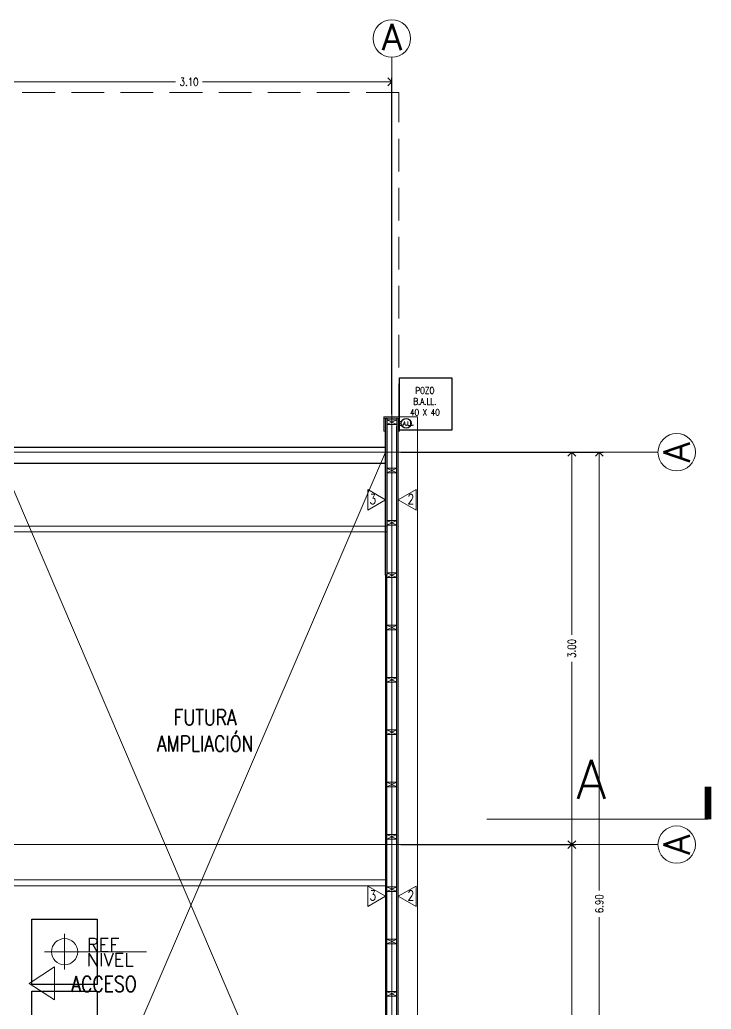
# Model space of a CAD drawing. Header units: inches. Extents: x 10.8 to 60.4, y 12.2 to 79.7.
# Drawn here: x 29.41 to 34.7, y 17.88 to 25.44 of the extents above; entities that cross this region are included whole.
import ezdxf
from ezdxf.enums import TextEntityAlignment as Align

# ---------------------------------------------------------------- set-up
doc = ezdxf.new("R2010")
doc.units = ezdxf.units.IN
doc.header["$MEASUREMENT"] = 0
doc.linetypes.add('HIDDEN', pattern=[0.375, 0.25, -0.125])
doc.layers.get('DEFPOINTS').update_dxf_attribs({"color": 210})
for name, color, linetype, lineweight in [('A-ANNO-DIMS', 3, 'Continuous', 18), ('A-ANNO-SYMB', 3, 'Continuous', 18), ('A-ANNO-TEXT', 3, 'Continuous', 18), ('A-DETL-MBND', 3, 'Continuous', 18), ('A-DETL-MCUT', 4, 'Continuous', 25), ('A-ELEV-IDEN', 3, 'Continuous', 18), ('A-ELEV-MBE2', 4, 'Continuous', 25), ('A-WALL-PATT', 8, 'Continuous', 18), ('A-WALL-STUD', 3, 'Continuous', 18)]:
    doc.layers.add(name, color=color, linetype=linetype, lineweight=lineweight)
doc.styles.add('E-ROMANS', font='romans.shx', dxfattribs={"width": 0.8})
doc.dimstyles.new('E-0050_ARW_12', dxfattribs={"dimscale": 0.001, "dimtxt": 60, "dimasz": 60, "dimexe": 30, "dimexo": 20, "dimgap": 30, "dimtad": 0, "dimzin": 0, "dimdsep": 46, "dimtxsty": 'E-ROMANS', "dimblk": 'OPEN90', "dimcen": 30, "dimclrd": 256, "dimclre": 256, "dimclrt": 256, "dimadec": 0, "dimazin": 0, "dimtfac": 1, "dimtmove": 1, "dimatfit": 3, "dimldrblk": 'OPEN90', "dimfxl": 1, "dimtfill": 1, "dimtolj": 1, "dimtzin": 0, "dimlwd": -1, "dimarcsym": 0})

# ---------------------------------------------------------------- blocks, each defined once
blk = doc.blocks.new('_Open90')
at = {"color": 0, "linetype": 'ByBlock', "lineweight": -2}
for p, q in [((0, 0), (-1, 0)), ((-0.5, 0.5), (0, 0)), ((0, 0), (-0.5, -0.5))]:
    blk.add_line(p, q, dxfattribs=at)
blk = doc.blocks.new('*D882')
at = {"layer": 'A-ANNO-DIMS', "lineweight": -2, "transparency": 16777216}
for p, q in [((29.1594, 21.9884), (29.1594, 24.9935)), ((32.2564, 22.4245), (32.2564, 24.9935))]:
    blk.add_line(p, q, dxfattribs=at)
at = {"layer": 'A-ANNO-DIMS', "transparency": 16777216}
for p, q in [((29.2194, 24.9635), (30.6048, 24.9635)), ((32.1964, 24.9635), (30.8111, 24.9635))]:
    blk.add_line(p, q, dxfattribs=at)
at = {"layer": 'DEFPOINTS', "color": 0, "transparency": 16777216}
for p in [(32.2564, 24.9635), (32.2564, 22.4045), (29.1594, 21.9684)]:
    blk.add_point(p, dxfattribs=at)
at = {"layer": 'A-ANNO-DIMS', "transparency": 16777216, "xscale": 0.06, "yscale": 0.06, "zscale": 0.06, "rotation": 180}
blk.add_blockref('_Open90', (29.1594, 24.9635), dxfattribs=at)
at = {"layer": 'A-ANNO-DIMS', "transparency": 16777216, "xscale": 0.06, "yscale": 0.06, "zscale": 0.06}
blk.add_blockref('_Open90', (32.2564, 24.9635), dxfattribs=at)
at = {"layer": 'A-ANNO-DIMS', "transparency": 16777216, "insert": (30.7079, 24.9635), "char_height": 0.06, "attachment_point": 5, "style": 'E-ROMANS', "bg_fill": 3, "box_fill_scale": 1.25, "bg_fill_color": 256, "bg_fill_true_color": 13158600, "bg_fill_transparency": 0}
blk.add_mtext('\\A1;3.10', dxfattribs=at)
blk = doc.blocks.new('*D1060')
at = {"layer": 'A-ANNO-DIMS', "lineweight": -2, "transparency": 16777216}
for p, q in [((32.325, 22.1329), (33.6605, 22.1329)), ((32.325, 19.1339), (33.6605, 19.1339))]:
    blk.add_line(p, q, dxfattribs=at)
at = {"layer": 'A-ANNO-DIMS', "transparency": 16777216}
for p, q in [((33.6305, 22.0729), (33.6305, 20.7365)), ((33.6305, 19.1939), (33.6305, 20.5303))]:
    blk.add_line(p, q, dxfattribs=at)
at = {"layer": 'DEFPOINTS', "color": 0, "transparency": 16777216}
for p in [(32.305, 22.1329), (32.305, 19.1339), (33.6305, 19.1339)]:
    blk.add_point(p, dxfattribs=at)
at = {"layer": 'A-ANNO-DIMS', "transparency": 16777216, "xscale": 0.06, "yscale": 0.06, "zscale": 0.06}
for p, rotation in [((33.6305, 22.1329), 90), ((33.6305, 19.1339), 270)]:
    blk.add_blockref('_Open90', p, dxfattribs=dict(at, rotation=rotation))
at = {"layer": 'A-ANNO-DIMS', "transparency": 16777216, "insert": (33.6305, 20.6334), "char_height": 0.06, "attachment_point": 5, "rotation": 90, "style": 'E-ROMANS', "bg_fill": 3, "box_fill_scale": 1.25, "bg_fill_color": 256, "bg_fill_true_color": 13158600, "bg_fill_transparency": 0}
blk.add_mtext('\\A1;3.00', dxfattribs=at)
blk = doc.blocks.new('*D1061')
at = {"layer": 'A-ANNO-DIMS', "lineweight": -2, "transparency": 16777216}
for p, q in [((32.325, 19.1339), (33.6605, 19.1339)), ((32.3251, 15.2309), (33.6605, 15.2309))]:
    blk.add_line(p, q, dxfattribs=at)
at = {"layer": 'A-ANNO-DIMS', "transparency": 16777216}
for p, q in [((33.6305, 19.0739), (33.6305, 17.2856)), ((33.6305, 15.2909), (33.6305, 17.0793))]:
    blk.add_line(p, q, dxfattribs=at)
at = {"layer": 'DEFPOINTS', "color": 0, "transparency": 16777216}
for p in [(32.305, 19.1339), (32.3051, 15.2309), (33.6305, 15.2309)]:
    blk.add_point(p, dxfattribs=at)
at = {"layer": 'A-ANNO-DIMS', "transparency": 16777216, "xscale": 0.06, "yscale": 0.06, "zscale": 0.06}
for p, rotation in [((33.6305, 19.1339), 90), ((33.6305, 15.2309), 270)]:
    blk.add_blockref('_Open90', p, dxfattribs=dict(at, rotation=rotation))
at = {"layer": 'A-ANNO-DIMS', "transparency": 16777216, "insert": (33.6305, 17.1824), "char_height": 0.06, "attachment_point": 5, "rotation": 90, "style": 'E-ROMANS', "bg_fill": 3, "box_fill_scale": 1.25, "bg_fill_color": 256, "bg_fill_true_color": 13158600, "bg_fill_transparency": 0}
blk.add_mtext('\\A1;3.90', dxfattribs=at)
blk = doc.blocks.new('*D1062')
at = {"layer": 'A-ANNO-DIMS', "lineweight": -2, "transparency": 16777216}
for p, q in [((32.325, 22.1329), (33.8708, 22.1329)), ((32.325, 15.2309), (33.8708, 15.2309))]:
    blk.add_line(p, q, dxfattribs=at)
at = {"layer": 'A-ANNO-DIMS', "transparency": 16777216}
for p, q in [((33.8408, 22.0729), (33.8408, 18.7839)), ((33.8408, 15.2909), (33.8408, 18.5799))]:
    blk.add_line(p, q, dxfattribs=at)
at = {"layer": 'DEFPOINTS', "color": 0, "transparency": 16777216}
for p in [(32.305, 22.1329), (32.305, 15.2309), (33.8408, 15.2309)]:
    blk.add_point(p, dxfattribs=at)
at = {"layer": 'A-ANNO-DIMS', "transparency": 16777216, "xscale": 0.06, "yscale": 0.06, "zscale": 0.06}
for p, rotation in [((33.8408, 22.1329), 90), ((33.8408, 15.2309), 270)]:
    blk.add_blockref('_Open90', p, dxfattribs=dict(at, rotation=rotation))
at = {"layer": 'A-ANNO-DIMS', "transparency": 16777216, "insert": (33.8408, 18.6819), "char_height": 0.06, "attachment_point": 5, "rotation": 90, "style": 'E-ROMANS', "bg_fill": 3, "box_fill_scale": 1.25, "bg_fill_color": 256, "bg_fill_true_color": 13158600, "bg_fill_transparency": 0}
blk.add_mtext('\\A1;6.90', dxfattribs=at)

msp = doc.modelspace()

# ---------------------------------------------------------------- linework, layer by layer
at = {"layer": 'A-ANNO-SYMB'}
for p, q in [((32.2564, 13.8788), (32.2564, 25.1522)), ((34.2889, 22.1329), (11.4546, 22.1329)), ((34.2889, 19.1339), (11.4546, 19.1339)), ((29.757, 18.179), (29.757, 18.4508)), ((29.6025, 18.3149), (30.3836, 18.3149))]:
    msp.add_line(p, q, dxfattribs=at)
at = {"layer": 'A-ANNO-SYMB', "linetype": 'HIDDEN'}
for p, q in [((32.309, 24.8824), (26.0099, 24.8824)), ((32.309, 22.4045), (32.309, 24.8824))]:
    msp.add_line(p, q, dxfattribs=at)
at = {"layer": 'A-ANNO-SYMB', "const_width": 0.05}
msp.add_lwpolyline([(34.6703, 19.3273), (34.6703, 19.5773)], dxfattribs=at)
at = {"layer": 'A-ANNO-SYMB'}
for centre, radius in [((32.2564, 25.2952), 0.143), ((34.4319, 22.1329), 0.143), ((34.4319, 19.1339), 0.143), ((29.757, 18.3149), 0.1)]:
    msp.add_circle(centre, radius, dxfattribs=at)
at = {"layer": 'A-ANNO-TEXT'}
for points in [[(32.2078, 21.7684), (32.072, 21.8468), (32.072, 21.6899)], [(32.2078, 18.7389), (32.072, 18.8173), (32.072, 18.6604)]]:
    msp.add_lwpolyline(points, close=True, dxfattribs=at)
msp.add_lwpolyline([(29.6798, 17.9484), (29.6798, 18.1984), (29.4867, 18.0734), (29.6798, 17.9484)], dxfattribs=at)
at = {"layer": 'A-DETL-MBND'}
msp.add_line((32.3159, 22.3935), (32.3159, 22.4045), dxfattribs=at)
msp.add_lwpolyline([(32.2939, 22.3814), (32.2189, 22.3814), (32.2189, 22.3935), (32.2938, 22.3935)], dxfattribs=at)
for points in [[(32.2941, 14.8934), (32.2939, 22.3935), (32.3049, 22.3935), (32.3051, 14.8934), (32.2941, 14.8934)], [(32.3159, 22.2934), (32.3049, 22.2934), (32.3049, 22.3934), (32.3159, 22.3934)]]:
    msp.add_lwpolyline(points, close=True, dxfattribs=at)
at = {"layer": 'A-DETL-MCUT'}
for points in [[(32.2069, 21.1934), (32.2069, 22.3935), (32.2189, 22.3935), (32.2189, 21.1934)], [(32.2189, 19.9934), (32.2189, 21.1934), (32.2069, 21.1934), (32.2069, 19.9934)], [(32.2189, 18.7934), (32.2189, 19.9934), (32.2069, 19.9934), (32.2069, 18.7934)], [(32.2189, 17.5934), (32.2189, 18.7934), (32.2069, 18.7934), (32.2069, 17.5934)]]:
    msp.add_lwpolyline(points, close=True, dxfattribs=at)
at = {"layer": 'A-ELEV-IDEN'}
for p, q in [((29.2179, 22.1924), (32.2069, 15.1934)), ((29.2179, 15.1714), (32.2069, 22.1329)), ((29.1969, 21.5684), (32.2189, 21.5684)), ((29.1969, 21.5234), (32.2189, 21.5234)), ((29.2074, 18.8634), (32.2189, 18.8634)), ((29.2074, 18.8184), (32.2189, 18.8184))]:
    msp.add_line(p, q, dxfattribs=at)
msp.add_lwpolyline([(32.3159, 22.4045), (32.453, 22.4045), (32.453, 14.8824), (32.3161, 14.8824)], dxfattribs=at)
at = {"layer": 'A-ELEV-MBE2'}
msp.add_line((32.294, 14.9554), (32.2939, 22.3314), dxfattribs=at)
at = {"layer": 'A-ELEV-MBE2', "ltscale": 0.05}
msp.add_lwpolyline([(32.7157, 22.3018), (32.3157, 22.3018), (32.3157, 22.7018), (32.7157, 22.7018)], close=True, dxfattribs=at)
at = {"layer": 'A-ELEV-MBE2'}
for points in [[(29.507, 18.5634), (30.007, 18.5634), (30.007, 18.0634), (29.507, 18.0634), (29.507, 18.5634)], [(29.507, 18.0134), (30.007, 18.0134), (30.007, 17.5134), (29.507, 17.5134), (29.507, 18.0134)]]:
    msp.add_lwpolyline(points, dxfattribs=at)
at = {"layer": 'A-ELEV-MBE2', "ltscale": 0.05}
msp.add_circle((32.3658, 22.3533), 0.0375, dxfattribs=at)
at = {"layer": 'A-WALL-PATT', "ltscale": 0.1}
for p, q in [((32.2564, 21.5684), (32.2564, 21.2184)), ((32.2564, 21.1684), (32.2564, 20.8184)), ((32.2564, 20.7684), (32.2564, 20.4184)), ((32.2564, 20.3684), (32.2564, 20.0184)), ((32.2564, 19.9684), (32.2564, 19.6184)), ((32.2564, 19.5684), (32.2564, 19.2183)), ((32.2564, 19.1683), (32.2564, 18.8184)), ((32.2564, 18.7684), (32.2564, 18.4184)), ((32.2564, 18.3684), (32.2564, 18.0184)), ((32.2564, 17.9684), (32.2564, 17.6184))]:
    msp.add_line(p, q, dxfattribs=at)

# ---------------------------------------------------------------- texts
at = {"layer": 'A-ANNO-TEXT', "attachment_point": 5, "style": 'E-ROMANS'}
for s, insert, char_height in [('\\pi-0.15,l0.15,t0.15;POZO\\PB.A.LL.\\P40 X 40', (32.5086, 22.5211), 0.05), ('\\pi-0.09,l0.09,t0.09;B.A.LL.', (32.3658, 22.3533), 0.03), ('\\pi-0.36,l0.36,t0.36;FUTURA\\PAMPLIACIÓN', (30.8312, 20.0058), 0.12), ('\\pi-0.36,l0.36,t0.36;ACCESO', (30.0583, 18.0682), 0.12)]:
    msp.add_mtext(s, dxfattribs=dict(at, insert=insert, char_height=char_height))
at = {"layer": 'A-ANNO-TEXT', "char_height": 0.075, "attachment_point": 5, "rotation": 0.00048, "style": 'E-ROMANS'}
for insert in [(32.1109, 21.774), (32.1109, 18.7445)]:
    msp.add_mtext('\\pi-0.45,l0.45,t0.45;3', dxfattribs=dict(at, insert=insert))
at = {"layer": 'A-ANNO-TEXT', "style": 'E-ROMANS'}
msp.add_attdef('A', text='0.00', height=0.2, dxfattribs=at).set_placement((32.2564, 25.3064), align=Align.MIDDLE_CENTER)
for p in [(34.4319, 22.1329), (34.4319, 19.1339)]:
    msp.add_attdef('A', text='0.00', height=0.2, rotation=90, dxfattribs=at).set_placement(p, align=Align.MIDDLE_CENTER)
msp.add_attdef('REF', text='', height=0.1, dxfattribs=at).set_placement((29.9266, 18.2878), align=Align.BOTTOM_LEFT)
msp.add_attdef('NIVEL', text='%%P0,00', height=0.1, dxfattribs=at).set_placement((29.9258, 18.305), align=Align.TOP_LEFT)

# ---------------------------------------------------------------- next in the draw order: dimensions: what is measured, and where the dimension line sits
at = {"layer": 'A-ANNO-DIMS'}
dim = msp.add_linear_dim(base=(32.2564, 24.9635), p1=(29.1594, 21.9684), p2=(32.2564, 22.4045), dimstyle='E-0050_ARW_12', dxfattribs=at)
dim.commit()
dim.dimension.update_dxf_attribs({"geometry": '*D882', "text_midpoint": (30.7079, 24.9635)})
dim = msp.add_linear_dim(base=(33.6305, 19.1339), p1=(32.305, 22.1329), p2=(32.305, 19.1339), angle=90, dimstyle='E-0050_ARW_12', dxfattribs=at)
dim.commit()
dim.dimension.update_dxf_attribs({"geometry": '*D1060', "text_midpoint": (33.6305, 20.6334)})

# ---------------------------------------------------------------- next in the draw order: linework, layer by layer
at = {"layer": 'A-DETL-MBND'}
msp.add_lwpolyline([(32.3159, 22.3934), (32.196, 22.3935), (32.196, 22.4045), (32.3159, 22.4045)], dxfattribs=at)
msp.add_lwpolyline([(32.207, 22.2935), (32.196, 22.2935), (32.196, 22.3935), (32.207, 22.3935)], close=True, dxfattribs=at)
at = {"layer": 'A-ELEV-MBE2'}
for p, q in [((29.2179, 22.1704), (32.2069, 22.1704)), ((29.2069, 22.0504), (32.2069, 22.0504))]:
    msp.add_line(p, q, dxfattribs=at)
at = {"layer": 'A-WALL-PATT', "ltscale": 0.1}
for p, q in [((32.2564, 22.3454), (32.2564, 22.0184)), ((32.2564, 21.9684), (32.2564, 21.6184))]:
    msp.add_line(p, q, dxfattribs=at)
at = {"layer": 'A-WALL-STUD'}
for p, q in [((32.2939, 22.3814), (32.2189, 22.3454)), ((32.2189, 22.3814), (32.2939, 22.3454))]:
    msp.add_line(p, q, dxfattribs=at)
msp.add_lwpolyline([(32.2939, 22.3814), (32.2189, 22.3814), (32.2189, 22.3454), (32.2939, 22.3454)], close=True, dxfattribs=at)

# ---------------------------------------------------------------- next in the draw order: dimensions: what is measured, and where the dimension line sits
at = {"layer": 'A-ANNO-DIMS'}
dim = msp.add_linear_dim(base=(33.6305, 15.2309), p1=(32.305, 19.1339), p2=(32.3051, 15.2309), angle=90, dimstyle='E-0050_ARW_12', dxfattribs=at)
dim.commit()
dim.dimension.update_dxf_attribs({"geometry": '*D1061', "text_midpoint": (33.6305, 17.1824)})

# ---------------------------------------------------------------- next in the draw order: dimensions: what is measured, and where the dimension line sits
dim = msp.add_linear_dim(base=(33.8408, 15.2309), p1=(32.305, 22.1329), p2=(32.305, 15.2309), angle=90, dimstyle='E-0050_ARW_12', dxfattribs=at)
dim.commit()
dim.dimension.update_dxf_attribs({"geometry": '*D1062', "text_midpoint": (33.8408, 18.6819)})

# ---------------------------------------------------------------- next in the draw order: linework, layer by layer
at = {"layer": 'A-ANNO-SYMB'}
msp.add_line((32.982, 19.3273), (34.6703, 19.3273), dxfattribs=at)
at = {"layer": 'A-ANNO-TEXT'}
for points in [[(32.3051, 21.7684), (32.4409, 21.8468), (32.4409, 21.6899)], [(32.3051, 18.7389), (32.4409, 18.8173), (32.4409, 18.6604)]]:
    msp.add_lwpolyline(points, close=True, dxfattribs=at)
at = {"layer": 'A-WALL-STUD'}
for p, q in [((32.2939, 22.0114), (32.2189, 21.9754)), ((32.2189, 22.0114), (32.2939, 21.9754)), ((32.2939, 21.6114), (32.2189, 21.5754)), ((32.2189, 21.6114), (32.2939, 21.5754)), ((32.2939, 21.6114), (32.2189, 21.5754)), ((32.2189, 21.6114), (32.2939, 21.5754)), ((32.2939, 21.2114), (32.2189, 21.1754)), ((32.2189, 21.2114), (32.2939, 21.1754)), ((32.2189, 20.8114), (32.2939, 20.7754)), ((32.2939, 20.8114), (32.2189, 20.7754)), ((32.2939, 20.4114), (32.2189, 20.3754)), ((32.2189, 20.4114), (32.2939, 20.3754)), ((32.2939, 19.9754), (32.2189, 20.0114)), ((32.2189, 19.9754), (32.2939, 20.0114)), ((32.2189, 19.9754), (32.2939, 20.0114)), ((32.2939, 19.9754), (32.2189, 20.0114)), ((32.2939, 19.5754), (32.2189, 19.6114)), ((32.2189, 19.5754), (32.2939, 19.6114)), ((32.2189, 19.5754), (32.2939, 19.6114)), ((32.2939, 19.5754), (32.2189, 19.6114)), ((32.2189, 19.1753), (32.2939, 19.2113)), ((32.2939, 19.1753), (32.2189, 19.2113)), ((32.2189, 18.8114), (32.2939, 18.7754)), ((32.2939, 18.8114), (32.2189, 18.7754)), ((32.2189, 18.4114), (32.2939, 18.3754)), ((32.2939, 18.4114), (32.2189, 18.3754)), ((32.2189, 18.0114), (32.2939, 17.9754)), ((32.2939, 18.0114), (32.2189, 17.9754))]:
    msp.add_line(p, q, dxfattribs=at)
for points in [[(32.2939, 22.0114), (32.2189, 22.0114), (32.2189, 21.9754), (32.2939, 21.9754)], [(32.2939, 21.6114), (32.2189, 21.6114), (32.2189, 21.5754), (32.2939, 21.5754)], [(32.2939, 21.6114), (32.2189, 21.6114), (32.2189, 21.5754), (32.2939, 21.5754)], [(32.2939, 21.2114), (32.2189, 21.2114), (32.2189, 21.1754), (32.2939, 21.1754)], [(32.2189, 20.8114), (32.2939, 20.8114), (32.2939, 20.7754), (32.2189, 20.7754)], [(32.2939, 20.4114), (32.2189, 20.4114), (32.2189, 20.3754), (32.2939, 20.3754)], [(32.2939, 19.9754), (32.2189, 19.9754), (32.2189, 20.0114), (32.2939, 20.0114)], [(32.2189, 19.9754), (32.2939, 19.9754), (32.2939, 20.0114), (32.2189, 20.0114)], [(32.2939, 19.5754), (32.2189, 19.5754), (32.2189, 19.6114), (32.2939, 19.6114)], [(32.2189, 19.5754), (32.2939, 19.5754), (32.2939, 19.6114), (32.2189, 19.6114)], [(32.2189, 19.1753), (32.2939, 19.1753), (32.2939, 19.2113), (32.2189, 19.2113)], [(32.2189, 18.8114), (32.2939, 18.8114), (32.2939, 18.7754), (32.2189, 18.7754)], [(32.2189, 18.4114), (32.2939, 18.4114), (32.2939, 18.3754), (32.2189, 18.3754)], [(32.2189, 18.0114), (32.2939, 18.0114), (32.2939, 17.9754), (32.2189, 17.9754)]]:
    msp.add_lwpolyline(points, close=True, dxfattribs=at)

# ---------------------------------------------------------------- next in the draw order: texts
at = {"layer": 'A-ANNO-TEXT', "char_height": 0.075, "attachment_point": 5, "rotation": 359.99952, "style": 'E-ROMANS'}
for insert in [(32.402, 21.774), (32.402, 18.7445)]:
    msp.add_mtext('\\pi-0.45,l0.45,t0.45;2', dxfattribs=dict(at, insert=insert))
at = {"layer": 'A-ANNO-TEXT', "style": 'E-ROMANS'}
msp.add_attdef('A', text='CORTE', height=0.2998, dxfattribs=at).set_placement((33.6629, 19.6328), align=Align.MIDDLE_LEFT)

doc.saveas('drawing.dxf')
